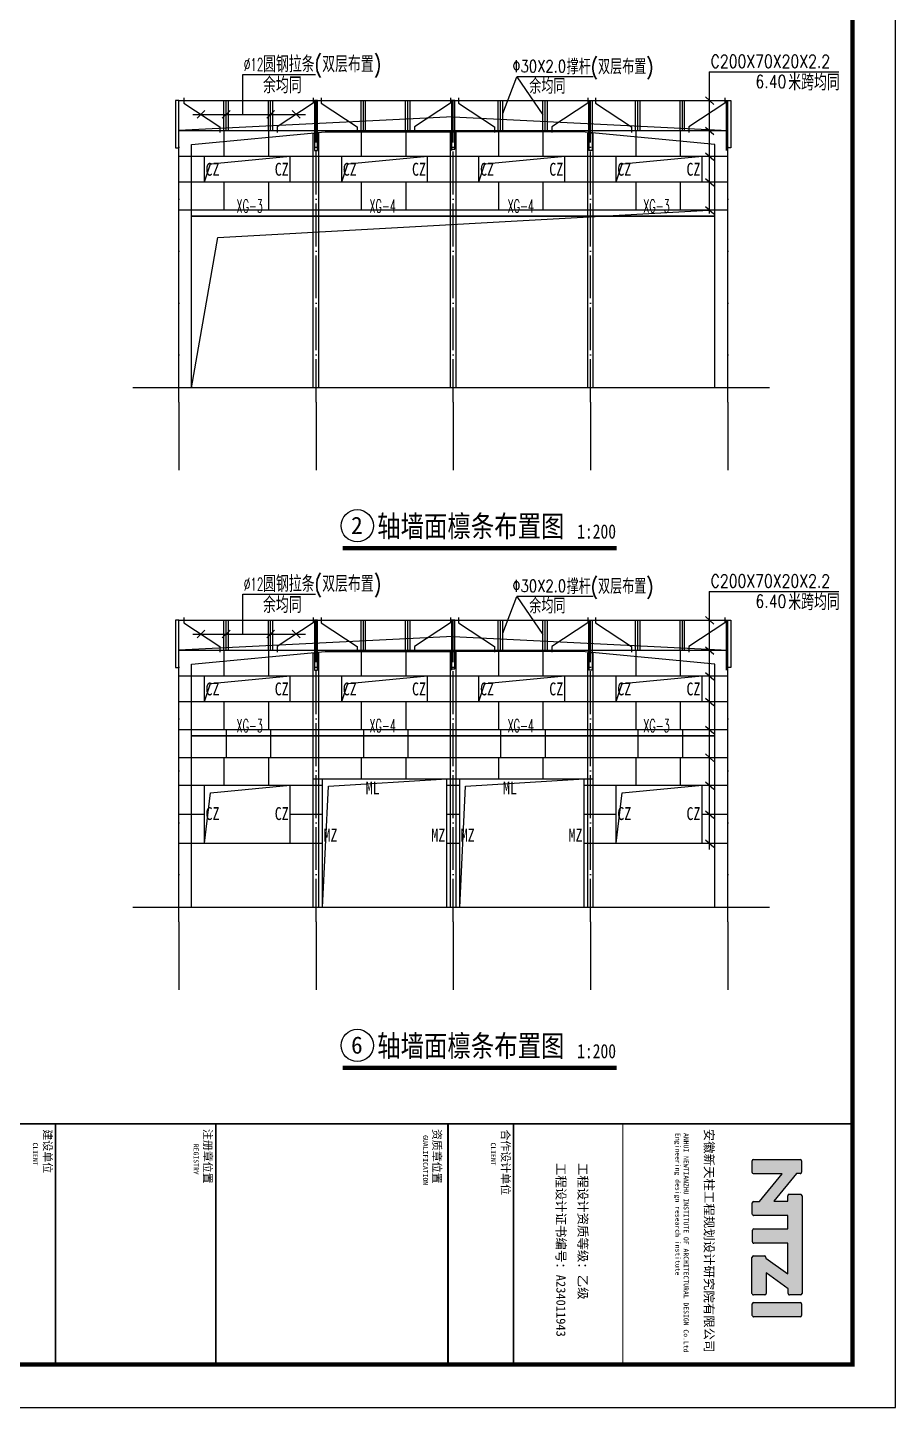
# Model space of a CAD drawing. Extents: x 40002367 to 40460080, y 192184 to 372766.
# Drawn here: x 40321554 to 40362021, y 253966 to 318295 of the extents above; entities that cross this region are included whole.
import ezdxf

# ---------------------------------------------------------------- set-up
doc = ezdxf.new("R2010")
doc.units = 0
doc.header["$LTSCALE"] = 1000
doc.header["$MEASUREMENT"] = 0
doc.linetypes.add('ACAD_ISO04W100', pattern=[30.5, 24, -3, 0.5, -3])
doc.linetypes.add('DOTE', pattern=[2.42, 2, -0.2, 0.02, -0.2])
doc.layers.get('0').update_dxf_attribs({"linetype": 'CONTINUOUS'})
for name, color, linetype in [('14', 2, 'CONTINUOUS'), ('AXIS', 3, 'CONTINUOUS'), ('DOTE', 1, 'ACAD_ISO04W100'), ('PUB_TEXT', 7, 'CONTINUOUS'), ('PUB_TITLE', 4, 'CONTINUOUS'), ('拉条', 4, 'CONTINUOUS'), ('柱子', 3, 'CONTINUOUS')]:
    doc.layers.add(name, color=color, linetype=linetype)
doc.styles.add('-宋体', font='', dxfattribs={"width": 0.8})
doc.styles.add('_HZTXT', font='txt.shx', dxfattribs={"width": 0.8, "bigfont": 'hztxt.shx'})
doc.styles.add('_SIMPLEX', font='SIMPLEX', dxfattribs={"width": 0.8})
doc.styles.add('_TXT', font='SIMPLEX.shx', dxfattribs={"width": 0.6})
doc.styles.add('DIM_FONT', font='SIMPLEX.shx', dxfattribs={"width": 0.8})
doc.styles.add('TQ', font='')
doc.styles.get('-宋体').set_extended_font_data('SimSun')
doc.styles.get('TQ').set_extended_font_data('SimSun')

# ---------------------------------------------------------------- blocks, each defined once
blk = doc.blocks.new('tk0')
h = blk.add_hatch(color=256)
h.paths.add_polyline_path([(32852392, -1204546), (32853685, -1205603), (32853685, -1205878, 0.414214), (32853749, -1205942), (32854275, -1205942, 0.414214), (32854339, -1205878), (32854339, -1204280), (32854967, -1204280), (32854967, -1205875, 0.414214), (32855031, -1205939), (32855571, -1205939, 0.414214), (32855635, -1205875), (32855635, -1204280), (32857060, -1204280), (32856336, -1205302), (32856292, -1205302, 0.414214), (32856228, -1205366), (32856228, -1205892, 0.414214), (32856292, -1205956), (32857972, -1205956, 0.414214), (32858036, -1205892), (32858036, -1205362, 0.414214), (32857972, -1205298), (32857012, -1205298), (32857761, -1204270), (32857974, -1204270, 0.414214), (32858038, -1204206), (32858038, -1203685, 0.414214), (32857974, -1203621), (32853417, -1203621, 0.414214), (32853353, -1203685), (32853353, -1204218, 0.414214), (32853417, -1204282), (32853679, -1204282), (32853679, -1204939), (32852388, -1203885), (32852389, -1203708, 0.41489), (32852325, -1203644), (32851789, -1203644, 0.414214), (32851725, -1203708), (32851725, -1205882, 0.414214), (32851789, -1205946), (32852328, -1205946, 0.414214), (32852392, -1205882)])
h.paths.add_polyline_path([(32858400, -1205878, 0.414214), (32858464, -1205942), (32858999, -1205942, 0.414214), (32859063, -1205878), (32859063, -1203710, 0.414214), (32858999, -1203646), (32858464, -1203646, 0.414214), (32858400, -1203710)])
for p, q in [((32851725, -1205882), (32851725, -1203708)), ((32851789, -1203644), (32852325, -1203644)), ((32852389, -1203708), (32852388, -1203885)), ((32852388, -1203885), (32853679, -1204939)), ((32853353, -1204218), (32853353, -1203685)), ((32853417, -1203621), (32857974, -1203621)), ((32858038, -1203685), (32858038, -1204206)), ((32858400, -1205878), (32858400, -1203710)), ((32858464, -1203646), (32858999, -1203646)), ((32859063, -1203710), (32859063, -1205878)), ((32853685, -1205603), (32852392, -1204546)), ((32852392, -1204546), (32852392, -1205882)), ((32853679, -1204282), (32853417, -1204282)), ((32853679, -1204939), (32853679, -1204282)), ((32854967, -1204280), (32854339, -1204280)), ((32854339, -1204280), (32854339, -1205878)), ((32854967, -1205875), (32854967, -1204280)), ((32857060, -1204280), (32855635, -1204280)), ((32855635, -1204280), (32855635, -1205875)), ((32856336, -1205302), (32857060, -1204280)), ((32857761, -1204270), (32857012, -1205298)), ((32857974, -1204270), (32857761, -1204270)), ((32856228, -1205892), (32856228, -1205366)), ((32856292, -1205302), (32856336, -1205302)), ((32857012, -1205298), (32857972, -1205298)), ((32858036, -1205362), (32858036, -1205892)), ((32852328, -1205946), (32851789, -1205946)), ((32853685, -1205878), (32853685, -1205603)), ((32854275, -1205942), (32853749, -1205942)), ((32855571, -1205939), (32855031, -1205939)), ((32857972, -1205956), (32856292, -1205956)), ((32858999, -1205942), (32858464, -1205942))]:
    blk.add_line(p, q)
for centre, start, end in [((32851789, -1203708), 90, 180), ((32852325, -1203708), 359.86763, 90), ((32853417, -1203685), 90, 180), ((32853417, -1204218), 180, 270), ((32857974, -1203685), 0, 90), ((32857974, -1204206), 270, 0), ((32858464, -1203710), 90, 180), ((32858999, -1203710), 0, 90), ((32856292, -1205366), 90, 180), ((32857972, -1205362), 0, 90), ((32851789, -1205882), 180, 270), ((32852328, -1205882), 270, 0), ((32853749, -1205878), 180, 270), ((32854275, -1205878), 270, 0), ((32855031, -1205875), 180, 270), ((32855571, -1205875), 270, 0), ((32856292, -1205892), 180, 270), ((32857972, -1205892), 270, 0), ((32858464, -1205878), 180, 270), ((32858999, -1205878), 270, 0)]:
    blk.add_arc(centre, 64, start, end)
at = {"layer": 'PUB_TEXT'}
for q in [(32859815, -1201267), (32861287, -1202326)]:
    blk.add_line((32861287, -1201267), q, dxfattribs=at)
at = {"layer": 'PUB_TITLE'}
blk.add_line((32861287, -1201267), (32850067, -1201267), dxfattribs=at)
at = {"layer": 'PUB_TITLE', "lineweight": 40}
blk.add_line((32850062, -1220138), (32861282, -1220138), dxfattribs=at)
for points, const_width in [([(32850067, -1201267), (32850067, -1281267)], 85), ([(32850067, -1211977), (32861287, -1211977)], 51), ([(32850067, -1217077), (32861287, -1217077)], 85), ([(32850067, -1220137), (32861287, -1220137)], 85), ([(32850067, -1230953), (32861287, -1230953)], 85), ([(32850067, -1238433), (32861287, -1238433)], 85)]:
    blk.add_lwpolyline(points, dxfattribs=dict(at, const_width=const_width))
at = {"layer": 'PUB_TEXT', "char_height": 425, "attachment_point": 1, "style": 'TQ'}
for s, insert in [('安徽新天柱工程规划设计研究院有限公司 ', (32850295, -1207742)), ('工程设计资质等级：乙级 ', (32851887, -1213629)), ('工程设计证书编号：A234011943 ', (32851887, -1214649))]:
    blk.add_mtext(s, dxfattribs=dict(at, insert=insert))
at = {"layer": 'PUB_TEXT', "attachment_point": 1, "style": 'TQ'}
for s, insert, char_height, width in [('ANHUI NEWTIANZHU INSTITUTE OF ARCHITECTURAL DESIGN Co.Ltd\\PEngineering design research institute', (32850492, -1208912), 229.5, 10514.71), ('合作设计单位', (32850326, -1217257), 374, 3498.52), ('CLIENT', (32850938, -1217903), 229.5, 4799.1), ('资质章位置', (32850304, -1220460), 374, 4250), ('GUALIFICATION', (32850593, -1221066), 229.5, 5361.8), ('注册章位置', (32850304, -1231147), 374, 3060), ('REGISTRY', (32851001, -1231763), 229.5, 4799.1), ('建设单位', (32850326, -1238613), 374, 2223.6), ('CLIENT', (32850938, -1239259), 229.5, 4799.1)]:
    blk.add_mtext(s, dxfattribs=dict(at, insert=insert, char_height=char_height, width=width))

msp = doc.modelspace()

# ---------------------------------------------------------------- linework, layer by layer
for p, q in [((40331585.3, 314248.1), (40331585.3, 316102.1)), ((40331585.3, 316102.1), (40334975.3, 316102.1)), ((40343716.6, 314284.8), (40344366.7, 316002.7)), ((40347920.5, 316002.7), (40344366.7, 316002.7)), ((40344366.7, 316002.7), (40345580.7, 314226.6)), ((40353342.2, 316235.1), (40359383.8, 316235.1)), ((40353342.2, 316235.1), (40353342.2, 309620.6)), ((40328603.2, 314900.8), (40328453.2, 314900.8)), ((40328453.2, 314900.8), (40328453.2, 312691.9)), ((40328603.2, 314900.8), (40328453.2, 314900.8)), ((40328603.2, 314900.8), (40354203.2, 314900.8)), ((40328603.2, 312691.9), (40328603.2, 314900.8)), ((40330705.2, 313500.8), (40330705.2, 314900.8)), ((40330810.9, 313500.8), (40330810.9, 314900.8)), ((40330916.6, 313500.8), (40330916.6, 314900.8)), ((40332780.7, 313500.8), (40332780.7, 314900.8)), ((40332886.3, 313500.8), (40332886.3, 314900.8)), ((40332992, 313500.8), (40332992, 314900.8)), ((40334928.2, 314900.8), (40334928.2, 312571.4)), ((40335078.2, 314900.8), (40334928.2, 314900.8)), ((40334928.2, 314900.8), (40334928.2, 312571.4)), ((40335078.2, 314900.8), (40334928.2, 314900.8)), ((40335078.2, 312571.4), (40335078.2, 314900.8)), ((40335078.2, 312571.4), (40335078.2, 314900.8)), ((40337105.2, 313500.8), (40337105.2, 314900.8)), ((40337210.9, 313500.8), (40337210.9, 314900.8)), ((40337316.6, 313500.8), (40337316.6, 314900.8)), ((40339180.7, 313500.8), (40339180.7, 314900.8)), ((40339286.3, 313500.8), (40339286.3, 314900.8)), ((40339392, 313500.8), (40339392, 314900.8)), ((40341328.2, 314900.8), (40341328.2, 312629.4)), ((40341478.2, 314900.8), (40341328.2, 314900.8)), ((40341328.2, 314900.8), (40341328.2, 312629.4)), ((40341478.2, 314900.8), (40341328.2, 314900.8)), ((40341328.2, 314900.8), (40341328.2, 312571.4)), ((40341328.2, 314900.8), (40341328.2, 312571.4)), ((40341478.2, 312629.4), (40341478.2, 314900.8)), ((40341478.2, 312629.4), (40341478.2, 314900.8)), ((40343505.2, 313500.8), (40343505.2, 314900.8)), ((40343610.9, 313500.8), (40343610.9, 314900.8)), ((40343716.6, 313500.8), (40343716.6, 314900.8)), ((40345580.7, 313500.8), (40345580.7, 314900.8)), ((40345686.3, 313500.8), (40345686.3, 314900.8)), ((40345792, 313500.8), (40345792, 314900.8)), ((40347728.2, 312571.4), (40347728.2, 314900.8)), ((40347728.2, 314900.8), (40347878.2, 314900.8)), ((40347728.2, 312571.4), (40347728.2, 314900.8)), ((40347728.2, 314900.8), (40347878.2, 314900.8)), ((40347728.2, 314900.8), (40347728.2, 312571.4)), ((40347728.2, 314900.8), (40347728.2, 312571.4)), ((40347878.2, 314900.8), (40347878.2, 312571.4)), ((40347878.2, 314900.8), (40347878.2, 312571.4)), ((40349905.2, 313500.8), (40349905.2, 314900.8)), ((40350010.9, 313500.8), (40350010.9, 314900.8)), ((40350116.6, 313500.8), (40350116.6, 314900.8)), ((40351980.7, 313500.8), (40351980.7, 314900.8)), ((40352086.3, 313500.8), (40352086.3, 314900.8)), ((40352192, 313500.8), (40352192, 314900.8)), ((40353168.1, 315059.6), (40353549.5, 314711.6)), ((40354128.2, 314900.8), (40354128.2, 312571.4)), ((40354128.2, 314900.8), (40354128.2, 312571.4)), ((40354203.2, 314900.8), (40354353.2, 314900.8)), ((40354203.2, 312691.9), (40354203.2, 314900.8)), ((40354203.2, 314900.8), (40354353.2, 314900.8)), ((40354353.2, 314900.8), (40354353.2, 312691.9)), ((40329258.2, 314248.1), (40334513, 314248.1)), ((40329820.9, 314430.8), (40329455.6, 314065.5)), ((40330993.5, 314430.8), (40330628.2, 314065.5)), ((40333069, 314430.8), (40332703.7, 314065.5)), ((40333896.4, 314430.8), (40334261.7, 314065.5)), ((40328603.2, 313500.8), (40354203.2, 313500.8)), ((40330710.9, 313500.8), (40330710.9, 312300.8)), ((40332786.3, 313500.8), (40332786.3, 312300.8)), ((40334873.2, 301500.8), (40334873.2, 313380.3)), ((40334873.2, 313380.3), (40335133.2, 313380.3)), ((40335133.2, 301500.8), (40335133.2, 313380.3)), ((40337110.9, 313500.8), (40337110.9, 312300.8)), ((40339186.3, 313500.8), (40339186.3, 312300.8)), ((40341273.2, 301500.8), (40341273.2, 313438.3)), ((40341273.2, 313438.3), (40341533.2, 313438.3)), ((40341533.2, 301500.8), (40341533.2, 313438.3)), ((40343510.9, 313500.8), (40343510.9, 312300.8)), ((40345586.3, 313500.8), (40345586.3, 312300.8)), ((40347673.2, 301500.8), (40347673.2, 313380.3)), ((40347933.2, 313380.3), (40347673.2, 313380.3)), ((40347933.2, 301500.8), (40347933.2, 313380.3)), ((40349910.9, 313500.8), (40349910.9, 312300.8)), ((40351986.3, 313500.8), (40351986.3, 312300.8)), ((40353168.1, 313659.6), (40353549.5, 313311.6)), ((40328453.2, 312691.9), (40328603.2, 312691.9)), ((40328453.2, 312691.9), (40328603.2, 312691.9)), ((40354353.2, 312691.9), (40354203.2, 312691.9)), ((40354353.2, 312691.9), (40354203.2, 312691.9)), ((40328603.2, 312300.8), (40354203.2, 312300.8)), ((40329803.2, 311100.8), (40329803.2, 312300.8)), ((40333803.2, 311100.8), (40333803.2, 312300.8)), ((40334928.2, 312571.4), (40335078.2, 312571.4)), ((40334928.2, 312571.4), (40335078.2, 312571.4)), ((40336203.2, 311100.8), (40336203.2, 312300.8)), ((40340203.2, 311100.8), (40340203.2, 312300.8)), ((40341328.2, 312629.4), (40341478.2, 312629.4)), ((40341328.2, 312629.4), (40341478.2, 312629.4)), ((40342603.2, 311100.8), (40342603.2, 312300.8)), ((40346603.2, 311100.8), (40346603.2, 312300.8)), ((40347878.2, 312571.4), (40347728.2, 312571.4)), ((40347878.2, 312571.4), (40347728.2, 312571.4)), ((40349003.2, 311100.8), (40349003.2, 312300.8)), ((40353003.2, 311100.8), (40353003.2, 312300.8)), ((40353168.1, 312459.6), (40353549.5, 312111.6)), ((40328603.2, 311100.8), (40354203.2, 311100.8)), ((40330710.9, 311100.8), (40330710.9, 309800.8)), ((40332786.3, 311100.8), (40332786.3, 309800.8)), ((40337110.9, 311100.8), (40337110.9, 309800.8)), ((40339186.3, 311100.8), (40339186.3, 309800.8)), ((40343510.9, 311100.8), (40343510.9, 309800.8)), ((40345586.3, 311100.8), (40345586.3, 309800.8)), ((40349910.9, 311100.8), (40349910.9, 309800.8)), ((40351986.3, 311100.8), (40351986.3, 309800.8)), ((40353168.1, 311259.6), (40353549.5, 310911.6)), ((40328603.2, 309800.8), (40354203.2, 309800.8)), ((40353168.1, 309959.6), (40353549.5, 309611.6)), ((40331585.3, 290020.1), (40331585.3, 291874)), ((40331585.3, 291874), (40334975.3, 291874)), ((40343716.6, 290056.8), (40344366.7, 291774.6)), ((40347920.5, 291774.6), (40344366.7, 291774.6)), ((40344366.7, 291774.6), (40345580.7, 289998.5)), ((40353342.2, 292007.1), (40359383.8, 292007.1)), ((40353342.2, 292007.1), (40353342.2, 279975.1)), ((40353168.1, 290831.6), (40353549.5, 290483.5)), ((40328603.2, 290672.8), (40328453.2, 290672.8)), ((40328453.2, 290672.8), (40328453.2, 288463.8)), ((40328603.2, 290672.8), (40328453.2, 290672.8)), ((40328603.2, 290672.8), (40354203.2, 290672.8)), ((40328603.2, 288463.8), (40328603.2, 290672.8)), ((40329820.9, 290202.7), (40329455.6, 289837.4)), ((40330993.5, 290202.7), (40330628.2, 289837.4)), ((40330705.2, 289272.8), (40330705.2, 290672.8)), ((40330810.9, 289272.8), (40330810.9, 290672.8)), ((40330916.6, 289272.8), (40330916.6, 290672.8)), ((40333069, 290202.7), (40332703.7, 289837.4)), ((40332780.7, 289272.8), (40332780.7, 290672.8)), ((40332886.3, 289272.8), (40332886.3, 290672.8)), ((40332992, 289272.8), (40332992, 290672.8)), ((40333896.4, 290202.7), (40334261.7, 289837.4)), ((40334928.2, 290672.8), (40334928.2, 288343.4)), ((40335078.2, 290672.8), (40334928.2, 290672.8)), ((40334928.2, 290672.8), (40334928.2, 288343.4)), ((40335078.2, 290672.8), (40334928.2, 290672.8)), ((40335078.2, 288343.4), (40335078.2, 290672.8)), ((40335078.2, 288343.4), (40335078.2, 290672.8)), ((40337105.2, 289272.8), (40337105.2, 290672.8)), ((40337210.9, 289272.8), (40337210.9, 290672.8)), ((40337316.6, 289272.8), (40337316.6, 290672.8)), ((40339180.7, 289272.8), (40339180.7, 290672.8)), ((40339286.3, 289272.8), (40339286.3, 290672.8)), ((40339392, 289272.8), (40339392, 290672.8)), ((40341328.2, 290672.8), (40341328.2, 288401.3)), ((40341478.2, 290672.8), (40341328.2, 290672.8)), ((40341328.2, 290672.8), (40341328.2, 288401.3)), ((40341478.2, 290672.8), (40341328.2, 290672.8)), ((40341328.2, 290672.8), (40341328.2, 288343.4)), ((40341328.2, 290672.8), (40341328.2, 288343.4)), ((40341478.2, 288401.3), (40341478.2, 290672.8)), ((40341478.2, 288401.3), (40341478.2, 290672.8)), ((40343505.2, 289272.8), (40343505.2, 290672.8)), ((40343610.9, 289272.8), (40343610.9, 290672.8)), ((40343716.6, 289272.8), (40343716.6, 290672.8)), ((40345580.7, 289272.8), (40345580.7, 290672.8)), ((40345686.3, 289272.8), (40345686.3, 290672.8)), ((40345792, 289272.8), (40345792, 290672.8)), ((40347728.2, 288343.4), (40347728.2, 290672.8)), ((40347728.2, 290672.8), (40347878.2, 290672.8)), ((40347728.2, 288343.4), (40347728.2, 290672.8)), ((40347728.2, 290672.8), (40347878.2, 290672.8)), ((40347728.2, 290672.8), (40347728.2, 288343.4)), ((40347728.2, 290672.8), (40347728.2, 288343.4)), ((40347878.2, 290672.8), (40347878.2, 288343.4)), ((40347878.2, 290672.8), (40347878.2, 288343.4)), ((40349905.2, 289272.8), (40349905.2, 290672.8)), ((40350010.9, 289272.8), (40350010.9, 290672.8)), ((40350116.6, 289272.8), (40350116.6, 290672.8)), ((40351980.7, 289272.8), (40351980.7, 290672.8)), ((40352086.3, 289272.8), (40352086.3, 290672.8)), ((40352192, 289272.8), (40352192, 290672.8)), ((40354128.2, 290672.8), (40354128.2, 288343.4)), ((40354128.2, 290672.8), (40354128.2, 288343.4)), ((40354203.2, 290672.8), (40354353.2, 290672.8)), ((40354203.2, 288463.8), (40354203.2, 290672.8)), ((40354203.2, 290672.8), (40354353.2, 290672.8)), ((40354353.2, 290672.8), (40354353.2, 288463.8)), ((40329258.2, 290020.1), (40334513, 290020.1)), ((40328603.2, 289272.8), (40354203.2, 289272.8)), ((40330710.9, 289272.8), (40330710.9, 288072.8)), ((40332786.3, 289272.8), (40332786.3, 288072.8)), ((40334873.2, 277272.8), (40334873.2, 289152.3)), ((40334873.2, 289152.3), (40335133.2, 289152.3)), ((40335133.2, 277272.8), (40335133.2, 289152.3)), ((40337110.9, 289272.8), (40337110.9, 288072.8)), ((40339186.3, 289272.8), (40339186.3, 288072.8)), ((40341273.2, 277272.8), (40341273.2, 289210.2)), ((40341273.2, 289210.2), (40341533.2, 289210.2)), ((40341533.2, 277272.8), (40341533.2, 289210.2)), ((40343510.9, 289272.8), (40343510.9, 288072.8)), ((40345586.3, 289272.8), (40345586.3, 288072.8)), ((40347673.2, 277272.8), (40347673.2, 289152.3)), ((40347933.2, 289152.3), (40347673.2, 289152.3)), ((40347933.2, 277272.8), (40347933.2, 289152.3)), ((40349910.9, 289272.8), (40349910.9, 288072.8)), ((40351986.3, 289272.8), (40351986.3, 288072.8)), ((40353168.1, 289431.6), (40353549.5, 289083.5)), ((40328453.2, 288463.8), (40328603.2, 288463.8)), ((40328453.2, 288463.8), (40328603.2, 288463.8)), ((40334928.2, 288343.4), (40335078.2, 288343.4)), ((40334928.2, 288343.4), (40335078.2, 288343.4)), ((40341328.2, 288401.3), (40341478.2, 288401.3)), ((40341328.2, 288401.3), (40341478.2, 288401.3)), ((40347878.2, 288343.4), (40347728.2, 288343.4)), ((40347878.2, 288343.4), (40347728.2, 288343.4)), ((40353168.1, 288231.6), (40353549.5, 287883.5)), ((40354353.2, 288463.8), (40354203.2, 288463.8)), ((40354353.2, 288463.8), (40354203.2, 288463.8)), ((40328603.2, 288072.8), (40354203.2, 288072.8)), ((40329803.2, 286872.8), (40329803.2, 288072.8)), ((40333803.2, 286872.8), (40333803.2, 288072.8)), ((40336203.2, 286872.8), (40336203.2, 288072.8)), ((40340203.2, 286872.8), (40340203.2, 288072.8)), ((40342603.2, 286872.8), (40342603.2, 288072.8)), ((40346603.2, 286872.8), (40346603.2, 288072.8)), ((40349003.2, 286872.8), (40349003.2, 288072.8)), ((40353003.2, 286872.8), (40353003.2, 288072.8)), ((40353168.1, 287031.6), (40353549.5, 286683.5)), ((40328603.2, 286872.8), (40354203.2, 286872.8)), ((40330710.9, 286872.8), (40330710.9, 285572.8)), ((40332786.3, 286872.8), (40332786.3, 285572.8)), ((40337110.9, 286872.8), (40337110.9, 285572.8)), ((40339186.3, 286872.8), (40339186.3, 285572.8)), ((40343510.9, 286872.8), (40343510.9, 285572.8)), ((40345586.3, 286872.8), (40345586.3, 285572.8)), ((40349910.9, 286872.8), (40349910.9, 285572.8)), ((40351986.3, 286872.8), (40351986.3, 285572.8)), ((40353168.1, 285731.6), (40353549.5, 285383.5)), ((40328603.2, 285572.8), (40354203.2, 285572.8)), ((40330810.9, 285572.8), (40330810.9, 284272.8)), ((40332886.3, 285572.8), (40332886.3, 284272.8)), ((40337210.9, 285572.8), (40337210.9, 284272.8)), ((40339286.3, 285572.8), (40339286.3, 284272.8)), ((40343610.9, 285572.8), (40343610.9, 284272.8)), ((40345686.3, 285572.8), (40345686.3, 284272.8)), ((40350010.9, 285572.8), (40350010.9, 284272.8)), ((40352086.3, 285572.8), (40352086.3, 284272.8)), ((40353168.1, 284431.6), (40353549.5, 284083.5)), ((40328603.2, 284272.8), (40354203.2, 284272.8)), ((40330710.9, 284272.8), (40330710.9, 282972.8)), ((40332786.3, 284272.8), (40332786.3, 282972.8)), ((40337110.9, 284272.8), (40337110.9, 283272.8)), ((40339186.3, 284272.8), (40339186.3, 283272.8)), ((40343510.9, 284272.8), (40343510.9, 283272.8)), ((40345586.3, 284272.8), (40345586.3, 283272.8)), ((40349910.9, 284272.8), (40349910.9, 282972.8)), ((40351986.3, 284272.8), (40351986.3, 282972.8)), ((40334873.2, 283272.8), (40347933.2, 283272.8)), ((40335303.2, 277272.8), (40335303.2, 283272.8)), ((40341103.2, 277272.8), (40341103.2, 283272.8)), ((40341703.2, 277272.8), (40341703.2, 283272.8)), ((40347503.2, 277272.8), (40347503.2, 283272.8)), ((40353168.1, 283131.6), (40353549.5, 282783.5)), ((40328603.2, 282972.8), (40335303.2, 282972.8)), ((40329803.2, 280272.8), (40329803.2, 282972.8)), ((40333803.2, 280272.8), (40333803.2, 282972.8)), ((40341103.2, 282972.8), (40341703.2, 282972.8)), ((40347503.2, 282972.8), (40354203.2, 282972.8)), ((40349003.2, 280272.8), (40349003.2, 282972.8)), ((40353003.2, 280272.8), (40353003.2, 282972.8)), ((40353168.1, 281781.6), (40353549.5, 281433.5)), ((40328603.2, 281622.8), (40329803.2, 281622.8)), ((40333803.2, 281622.8), (40335303.2, 281622.8)), ((40341103.2, 281622.8), (40341703.2, 281622.8)), ((40347503.2, 281622.8), (40349003.2, 281622.8)), ((40353003.2, 281622.8), (40354203.2, 281622.8)), ((40328603.2, 280272.8), (40335303.2, 280272.8)), ((40341103.2, 280272.8), (40341703.2, 280272.8)), ((40347503.2, 280272.8), (40354203.2, 280272.8)), ((40353168.1, 280431.6), (40353549.5, 280083.5))]:
    msp.add_line(p, q)
for points in [[(40329803.2, 311100.8), (40330081.7, 311950.8), (40333803.2, 312300.8)], [(40336203.2, 311100.8), (40336481.7, 311950.8), (40340203.2, 312300.8)], [(40342603.2, 311100.8), (40342881.7, 311950.8), (40346603.2, 312300.8)], [(40349003.2, 311100.8), (40349281.7, 311950.8), (40353003.2, 312300.8)], [(40329203.2, 301500.8), (40330429, 308503), (40353603.2, 309800.8)], [(40329803.2, 286872.8), (40330081.7, 287722.7), (40333803.2, 288072.8)], [(40336203.2, 286872.8), (40336481.7, 287722.7), (40340203.2, 288072.8)], [(40342603.2, 286872.8), (40342881.7, 287722.7), (40346603.2, 288072.8)], [(40349003.2, 286872.8), (40349281.7, 287722.7), (40353003.2, 288072.8)], [(40335303.2, 277272.8), (40335581.7, 282922.7), (40341103.2, 283272.8)], [(40341703.2, 277272.8), (40341981.7, 282922.7), (40347503.2, 283272.8)], [(40329803.2, 280272.8), (40330081.7, 282622.7), (40333803.2, 282972.8)], [(40349003.2, 280272.8), (40349281.7, 282622.7), (40353003.2, 282972.8)]]:
    msp.add_lwpolyline(points)
at = {"const_width": 200}
for points in [[(40336249.2, 294026.4), (40349020.7, 294026.4)], [(40336249.2, 269798.4), (40349020.7, 269798.4)]]:
    msp.add_lwpolyline(points, dxfattribs=at)
for centre in [(40336927.9, 295070.3), (40336927.9, 270842.2)]:
    msp.add_circle(centre, 751.5)
at = {"layer": '14'}
for p, q in [((40356154, 301500.8), (40326455.8, 301500.8)), ((40356154, 277272.8), (40326455.8, 277272.8))]:
    msp.add_line(p, q, dxfattribs=at)
at = {"layer": '14', "const_width": 80}
for points in [[(40353603.2, 309500.8), (40329203.2, 309500.8)], [(40353603.2, 285272.8), (40329203.2, 285272.8)]]:
    msp.add_lwpolyline(points, dxfattribs=at)
at = {"layer": 'AXIS'}
for p, q in [((40328603.2, 300832.7), (40328603.2, 297657.8)), ((40335003.2, 300832.7), (40335003.2, 297657.8)), ((40341403.2, 300832.7), (40341403.2, 297657.8)), ((40347803.2, 300832.7), (40347803.2, 297657.8)), ((40354203.2, 300832.7), (40354203.2, 297657.8)), ((40328603.2, 276604.6), (40328603.2, 273429.7)), ((40335003.2, 276604.6), (40335003.2, 273429.7)), ((40341403.2, 276604.6), (40341403.2, 273429.7)), ((40347803.2, 276604.6), (40347803.2, 273429.7)), ((40354203.2, 276604.6), (40354203.2, 273429.7))]:
    msp.add_line(p, q, dxfattribs=at)
at = {"layer": 'DOTE', "linetype": 'DOTE'}
for p, q in [((40328603.2, 300832.7), (40328603.2, 314900.8)), ((40335003.2, 300832.7), (40335003.2, 314900.8)), ((40341403.2, 300832.7), (40341403.2, 314900.8)), ((40347803.2, 300832.7), (40347803.2, 314900.8)), ((40354203.2, 300832.7), (40354203.2, 314900.8)), ((40328603.2, 276604.6), (40328603.2, 290672.8)), ((40335003.2, 276604.6), (40335003.2, 290672.8)), ((40341403.2, 276604.6), (40341403.2, 290672.8)), ((40347803.2, 276604.6), (40347803.2, 290672.8)), ((40354203.2, 276604.6), (40354203.2, 290672.8))]:
    msp.add_line(p, q, dxfattribs=at)
at = {"layer": 'PUB_TITLE'}
msp.add_lwpolyline([(40278021.2, 372765.6), (40278021.2, 253965.6), (40362021.2, 253965.6), (40362021.2, 372765.6)], close=True, dxfattribs=at)
at = {"layer": 'PUB_TITLE', "const_width": 200}
msp.add_lwpolyline([(40280021.2, 367765.6), (40280021.2, 255965.6), (40360021.2, 255965.6), (40360021.2, 367765.6)], close=True, dxfattribs=at)
at = {"layer": '拉条'}
for p, q in [((40328843.2, 315024.4), (40328843.2, 314767.5)), ((40328843.2, 314767.5), (40330522.5, 313670.5)), ((40334874.2, 314767.5), (40333194.8, 313670.5)), ((40334874.2, 315024.4), (40334874.2, 314767.5)), ((40335243.2, 315024.4), (40335243.2, 314767.5)), ((40335243.2, 314767.5), (40336922.5, 313670.5)), ((40341274.2, 314767.5), (40339594.8, 313670.5)), ((40341274.2, 315024.4), (40341274.2, 314767.5)), ((40341643.2, 315024.4), (40341643.2, 314767.5)), ((40341643.2, 314767.5), (40343322.5, 313670.5)), ((40347674.2, 314767.5), (40345994.8, 313670.5)), ((40347674.2, 315024.4), (40347674.2, 314767.5)), ((40348043.2, 315024.4), (40348043.2, 314767.5)), ((40348043.2, 314767.5), (40349722.5, 313670.5)), ((40354074.2, 314767.5), (40352394.8, 313670.5)), ((40354074.2, 315024.4), (40354074.2, 314767.5)), ((40330522.5, 313670.5), (40330522.5, 313405.6)), ((40333194.8, 313670.5), (40333194.8, 313405.6)), ((40336922.5, 313670.5), (40336922.5, 313405.6)), ((40339594.8, 313670.5), (40339594.8, 313405.6)), ((40343322.5, 313670.5), (40343322.5, 313405.6)), ((40345994.8, 313670.5), (40345994.8, 313405.6)), ((40349722.5, 313670.5), (40349722.5, 313405.6)), ((40352394.8, 313670.5), (40352394.8, 313405.6)), ((40328843.2, 290796.3), (40328843.2, 290539.4)), ((40334874.2, 290796.3), (40334874.2, 290539.4)), ((40335243.2, 290796.3), (40335243.2, 290539.4)), ((40341274.2, 290796.3), (40341274.2, 290539.4)), ((40341643.2, 290796.3), (40341643.2, 290539.4)), ((40347674.2, 290796.3), (40347674.2, 290539.4)), ((40348043.2, 290796.3), (40348043.2, 290539.4)), ((40354074.2, 290796.3), (40354074.2, 290539.4)), ((40328843.2, 290539.4), (40330522.5, 289442.4)), ((40334874.2, 290539.4), (40333194.8, 289442.4)), ((40335243.2, 290539.4), (40336922.5, 289442.4)), ((40341274.2, 290539.4), (40339594.8, 289442.4)), ((40341643.2, 290539.4), (40343322.5, 289442.4)), ((40347674.2, 290539.4), (40345994.8, 289442.4)), ((40348043.2, 290539.4), (40349722.5, 289442.4)), ((40354074.2, 290539.4), (40352394.8, 289442.4)), ((40330522.5, 289442.4), (40330522.5, 289177.6)), ((40333194.8, 289442.4), (40333194.8, 289177.6)), ((40336922.5, 289442.4), (40336922.5, 289177.6)), ((40339594.8, 289442.4), (40339594.8, 289177.6)), ((40343322.5, 289442.4), (40343322.5, 289177.6)), ((40345994.8, 289442.4), (40345994.8, 289177.6)), ((40349722.5, 289442.4), (40349722.5, 289177.6)), ((40352394.8, 289442.4), (40352394.8, 289177.6))]:
    msp.add_line(p, q, dxfattribs=at)
at = {"layer": '柱子'}
for p, q in [((40341403.2, 314140.8), (40328603.2, 313500.8)), ((40341403.2, 314140.8), (40354203.2, 313500.8)), ((40328603.2, 301500.8), (40328603.2, 313500.8)), ((40329203.2, 312842.2), (40335423.2, 313441.3)), ((40335423.2, 313441.3), (40341403.2, 313441.7)), ((40347383.3, 313441.3), (40341403.2, 313441.7)), ((40353603.2, 312842.2), (40347383.3, 313441.3)), ((40354203.2, 301500.8), (40354203.2, 313500.8)), ((40329203.2, 301500.8), (40329203.2, 312842.2)), ((40353603.2, 301500.8), (40353603.2, 312842.2)), ((40341403.2, 289912.8), (40328603.2, 289272.8)), ((40341403.2, 289912.8), (40354203.2, 289272.8)), ((40328603.2, 277272.8), (40328603.2, 289272.8)), ((40329203.2, 288614.2), (40335423.2, 289213.3)), ((40335423.2, 289213.3), (40341403.2, 289213.6)), ((40347383.3, 289213.3), (40341403.2, 289213.6)), ((40353603.2, 288614.2), (40347383.3, 289213.3)), ((40354203.2, 277272.8), (40354203.2, 289272.8)), ((40329203.2, 277272.8), (40329203.2, 288614.2)), ((40353603.2, 277272.8), (40353603.2, 288614.2))]:
    msp.add_line(p, q, dxfattribs=at)

# ---------------------------------------------------------------- block references
at = {"rotation": 270}
msp.add_blockref('tk0', (41561288.6, 33117252.4), dxfattribs=at)

# ---------------------------------------------------------------- texts
at = {"width": 0.8}
for s, style, p in [('C200X70X20X2.2', 'DIM_FONT', (40353403.7, 316419.7)), ('6.40', 'DIM_FONT', (40355495.4, 315479.3)), ('CZ', '-宋体', (40329851.6, 311390.3)), ('CZ', '-宋体', (40333079, 311390.3)), ('CZ', '-宋体', (40336251.6, 311390.3)), ('CZ', '-宋体', (40339479, 311390.3)), ('CZ', '-宋体', (40342651.6, 311390.3)), ('CZ', '-宋体', (40345879, 311390.3)), ('CZ', '-宋体', (40349051.6, 311390.3)), ('CZ', '-宋体', (40352279, 311390.3)), ('C200X70X20X2.2', 'DIM_FONT', (40353403.7, 292191.6)), ('6.40', 'DIM_FONT', (40355495.4, 291251.2)), ('CZ', '-宋体', (40329851.6, 287162.3)), ('CZ', '-宋体', (40333079, 287162.3)), ('CZ', '-宋体', (40336251.6, 287162.3)), ('CZ', '-宋体', (40339479, 287162.3)), ('CZ', '-宋体', (40342651.6, 287162.3)), ('CZ', '-宋体', (40345879, 287162.3)), ('CZ', '-宋体', (40349051.6, 287162.3)), ('CZ', '-宋体', (40352279, 287162.3)), ('ML', '-宋体', (40337320.9, 282542.8)), ('ML', '-宋体', (40343720.9, 282542.8)), ('CZ', '-宋体', (40329851.6, 281350.8)), ('CZ', '-宋体', (40333079, 281350.8)), ('CZ', '-宋体', (40349051.6, 281350.8)), ('CZ', '-宋体', (40352279, 281350.8)), ('MZ', '-宋体', (40335351.6, 280347.7)), ('MZ', '-宋体', (40340379, 280347.7)), ('MZ', '-宋体', (40341751.6, 280347.7)), ('MZ', '-宋体', (40346779, 280347.7))]:
    msp.add_text(s, height=600, dxfattribs=dict(at, style=style)).set_placement(p)
at = {"layer": 'PUB_TEXT'}
for s, height, style, width, p in [('%%c12', 600, '_TXT', 0.6, (40331633.3, 316272)), ('圆钢拉条(双层布置)', 750, '_HZTXT', 0.8, (40332533.5, 316214)), ('%%13030X2.0', 562.5, '_HZTXT', 0.8, (40344156.5, 316213.2)), ('撑杆(双层布置)', 703.12, '_HZTXT', 0.8, (40346692.8, 316119.1)), ('余均同', 750, '_HZTXT', 0.8, (40332533.5, 315234.1)), ('余均同', 703.12, '_HZTXT', 0.8, (40344948.9, 315209.3)), ('米跨均同', 750, '_HZTXT', 0.8, (40357024.4, 315364.6)), ('XG-3', 600, '_SIMPLEX', 0.55, (40331294.8, 309679.4)), ('XG-4', 600, '_SIMPLEX', 0.55, (40337495.7, 309679.4)), ('XG-4', 600, '_SIMPLEX', 0.55, (40343939.7, 309679.4)), ('XG-3', 600, '_SIMPLEX', 0.55, (40350262.2, 309679.4)), ('轴墙面檩条布置图', 1000, '-宋体', 0.8, (40337858.2, 294551.1)), ('1:200', 666.67, '-宋体', 0.8, (40347180.4, 294470.4)), ('圆钢拉条(双层布置)', 750, '_HZTXT', 0.8, (40332533.5, 291985.9)), ('撑杆(双层布置)', 703.12, '_HZTXT', 0.8, (40346692.8, 291891)), ('%%c12', 600, '_TXT', 0.6, (40331633.3, 292043.9)), ('%%13030X2.0', 562.5, '_HZTXT', 0.8, (40344156.5, 291985.2)), ('余均同', 750, '_HZTXT', 0.8, (40332533.5, 291006)), ('余均同', 703.12, '_HZTXT', 0.8, (40344948.9, 290981.2)), ('米跨均同', 750, '_HZTXT', 0.8, (40357024.4, 291136.5)), ('XG-3', 600, '_SIMPLEX', 0.55, (40331294.8, 285451.3)), ('XG-4', 600, '_SIMPLEX', 0.55, (40337495.7, 285451.3)), ('XG-4', 600, '_SIMPLEX', 0.55, (40343939.7, 285451.3)), ('XG-3', 600, '_SIMPLEX', 0.55, (40350262.2, 285451.3)), ('轴墙面檩条布置图', 1000, '-宋体', 0.8, (40337858.2, 270323.1)), ('1:200', 666.67, '-宋体', 0.8, (40347180.4, 270242.3))]:
    msp.add_text(s, height=height, dxfattribs=dict(at, style=style, width=width)).set_placement(p)
at = {"layer": 'PUB_TEXT', "style": '-宋体'}
for s, p in [('2', (40336637.4, 294687.9)), ('6', (40336637.4, 270459.8))]:
    msp.add_text(s, height=800, dxfattribs=at).set_placement(p)

doc.saveas('drawing.dxf')
